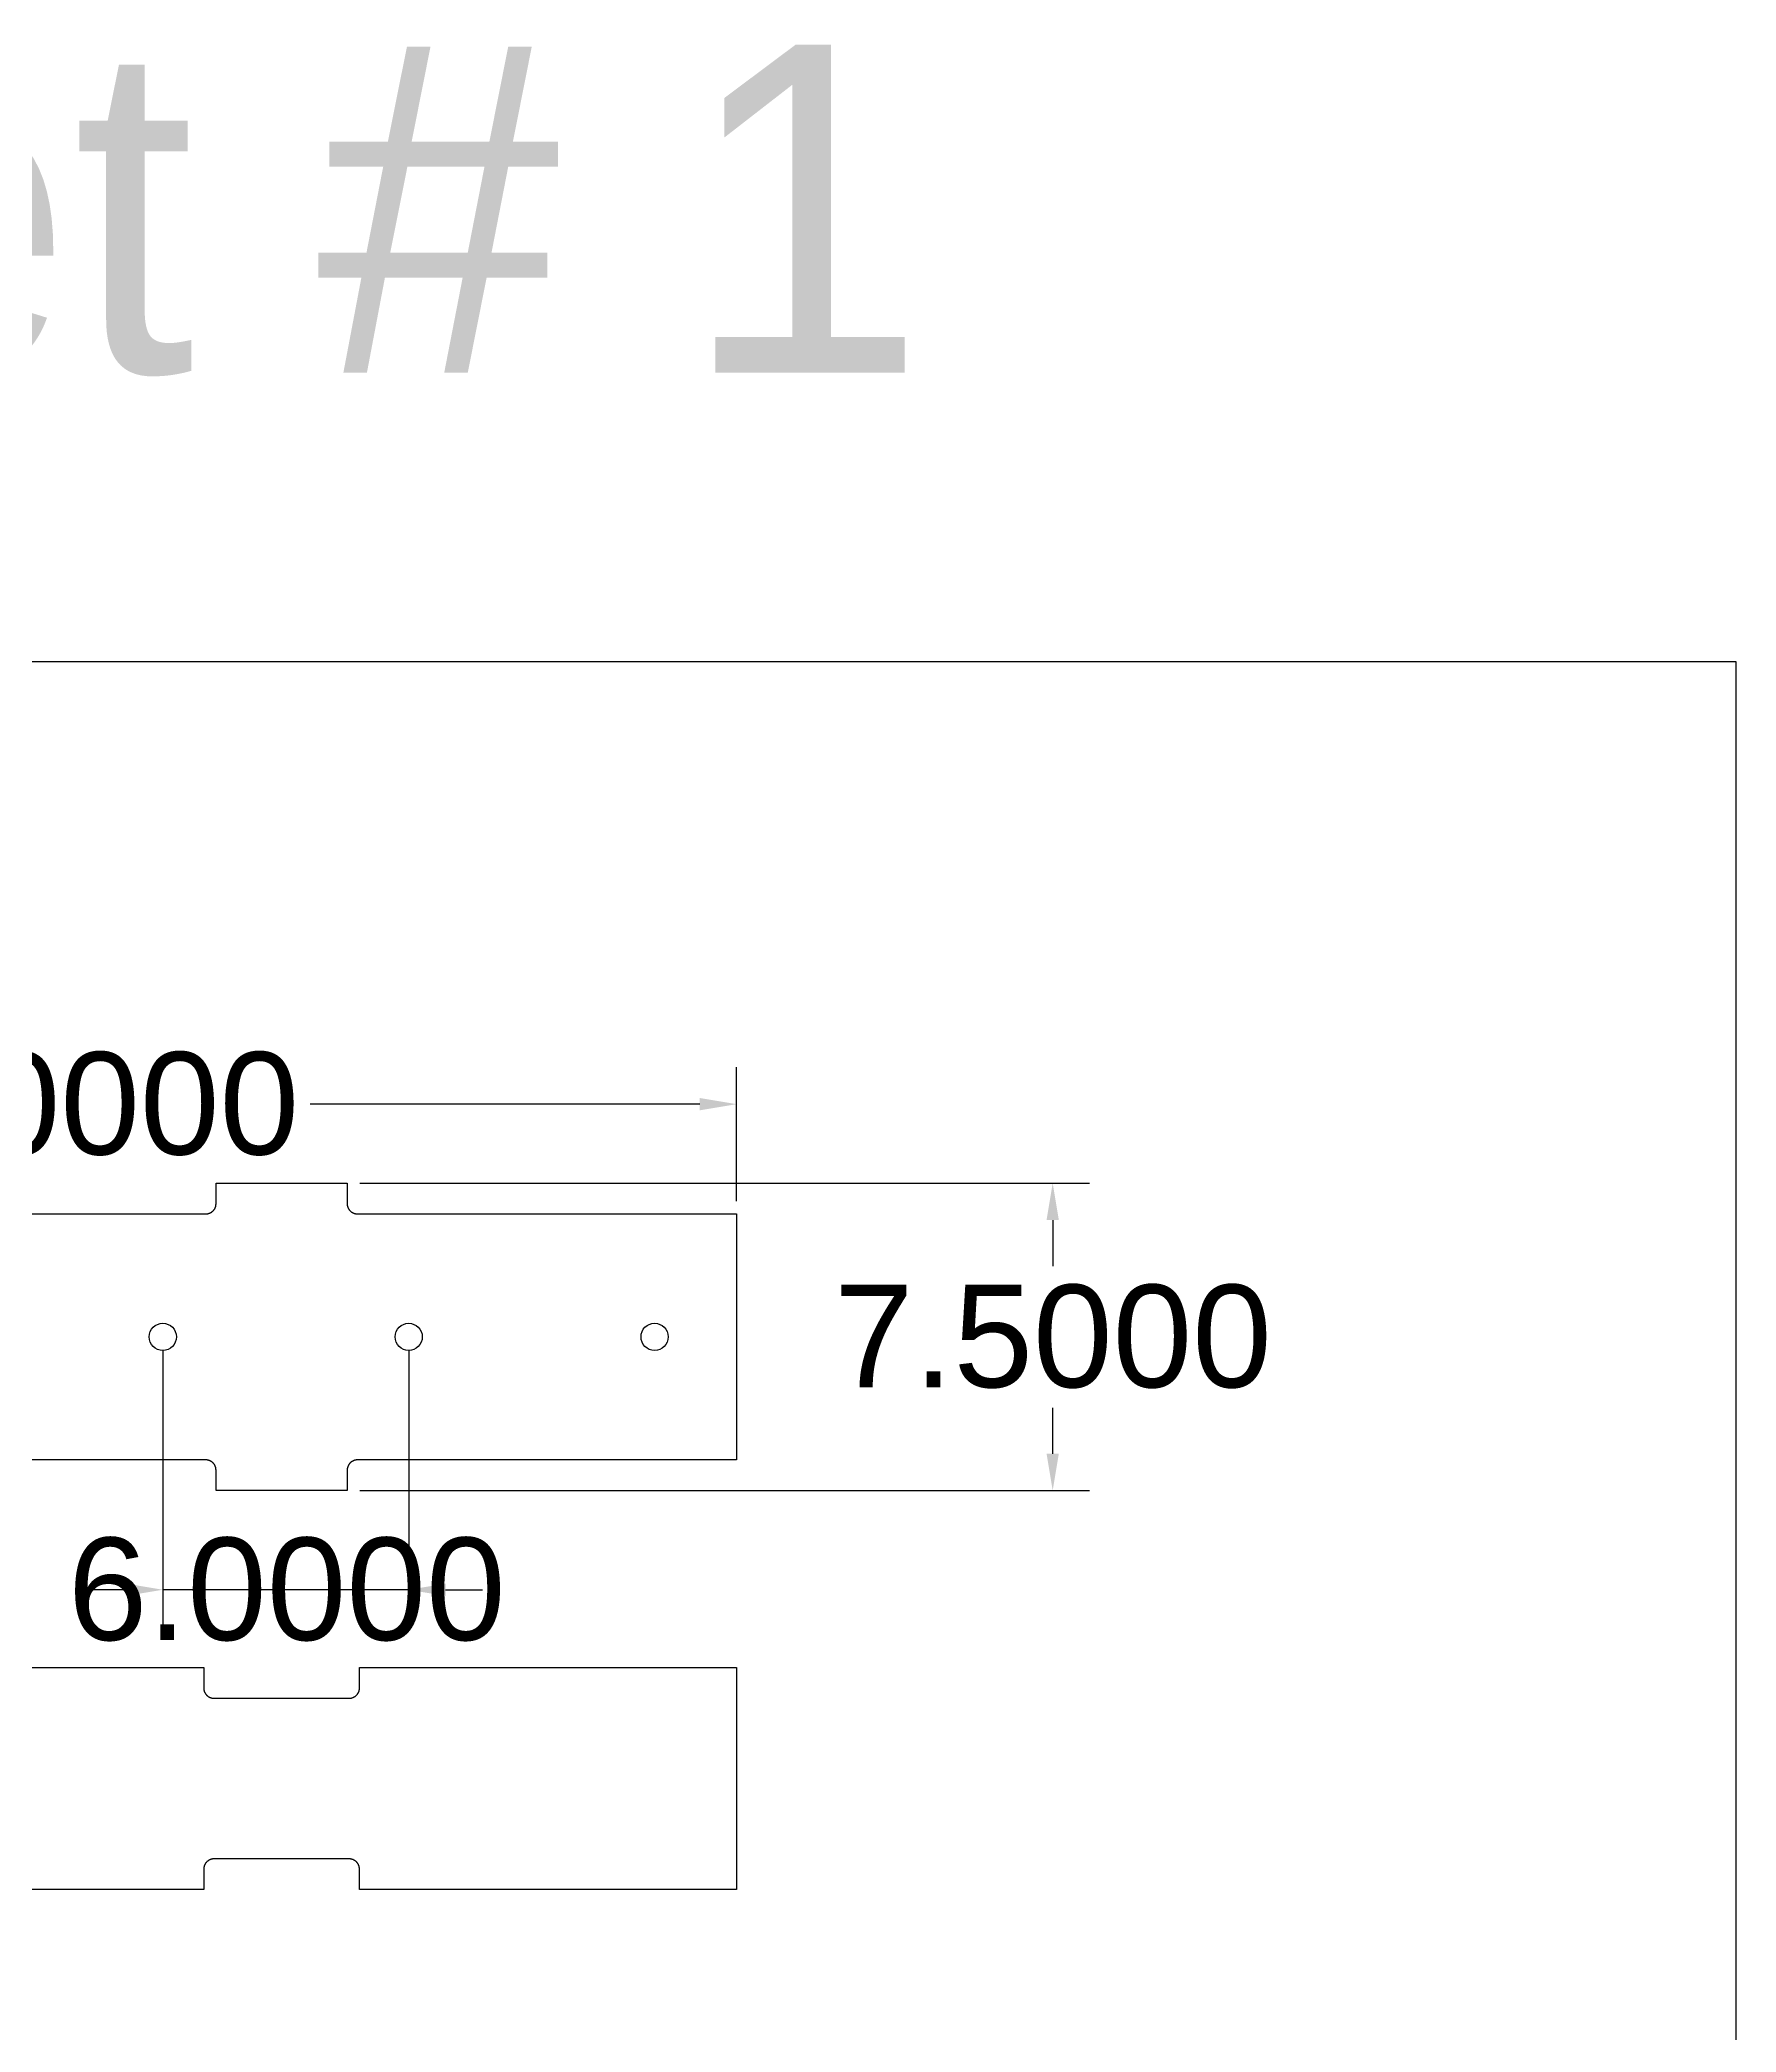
# Model space of a CAD drawing. Extents: x -420 to 2454, y -295 to 739.
# Drawn here: x 10.44 to 51.82, y -239.55 to -190.94 of the extents above; entities that cross this region are included whole.
import ezdxf

# ---------------------------------------------------------------- set-up
doc = ezdxf.new("R2010")
doc.units = 0
doc.header["$PDMODE"] = 32
doc.header["$PDSIZE"] = 0.38
doc.layers.get('0').update_dxf_attribs({"linetype": 'CONTINUOUS'})
doc.layers.get('DEFPOINTS').update_dxf_attribs({"linetype": 'CONTINUOUS'})
for name, color, linetype in [('ANNOTATION', 7, 'CONTINUOUS'), ('DEFAULT', 7, 'CONTINUOUS'), ('DRILLING', 3, 'CONTINUOUS')]:
    doc.layers.add(name, color=color, linetype=linetype)
doc.styles.add('ARIAL', font='txt')
doc.dimstyles.get("Standard").update_dxf_attribs({"dimtxt": 0.18, "dimasz": 0.18, "dimexe": 0.18, "dimexo": 0.0625, "dimgap": 0.09, "dimtad": 0, "dimtih": 1, "dimtoh": 1, "dimzin": 0, "dimcen": 0.09, "dimazin": 3, "dimtfac": 1, "dimtofl": 0, "dimtmove": 0, "dimatfit": 3})

# ---------------------------------------------------------------- blocks, each defined once
blk = doc.blocks.new('*D27')
at = {"layer": 'ANNOTATION', "color": 0}
for p, q in [((13.438, -222.898), (13.438, -229.654)), ((19.438, -222.898), (19.438, -229.654)), ((12.538, -228.754), (11.638, -228.754)), ((19.438, -228.754), (13.438, -228.754)), ((20.338, -228.754), (21.238, -228.754))]:
    blk.add_line(p, q, dxfattribs=at)
for points in [[(12.538, -228.904), (12.538, -228.604), (13.438, -228.754)], [(20.338, -228.604), (20.338, -228.904), (19.438, -228.754)]]:
    blk.add_solid(points, dxfattribs=at)
at = {"layer": 'DEFPOINTS', "color": 0}
for p in [(13.438, -222.586), (19.438, -222.586), (13.438, -228.754)]:
    blk.add_point(p, dxfattribs=at)
at = {"layer": 'ANNOTATION', "color": 0, "linetype": 'CONTINUOUS', "style": 'ARIAL'}
blk.add_text('6.0000', height=2.5, dxfattribs=at).set_placement((11.122, -229.983))
blk = doc.blocks.new('*D28')
at = {"layer": 'ANNOTATION', "color": 0}
for p, q in [((18.25, -218.836), (36.05, -218.836)), ((35.15, -219.736), (35.15, -220.859)), ((35.15, -225.436), (35.15, -224.312)), ((18.25, -226.336), (36.05, -226.336))]:
    blk.add_line(p, q, dxfattribs=at)
for points in [[(35.3, -219.736), (35, -219.736), (35.15, -218.836)], [(35, -225.436), (35.3, -225.436), (35.15, -226.336)]]:
    blk.add_solid(points, dxfattribs=at)
at = {"layer": 'DEFPOINTS', "color": 0}
for p in [(17.938, -218.836), (35.15, -218.836), (17.938, -226.336)]:
    blk.add_point(p, dxfattribs=at)
at = {"layer": 'ANNOTATION', "color": 0, "linetype": 'CONTINUOUS', "style": 'ARIAL'}
blk.add_text('7.5000', height=2.5, dxfattribs=at).set_placement((29.816, -223.814))
blk = doc.blocks.new('*D29')
at = {"layer": 'ANNOTATION', "color": 0}
for p, q in [((-6.562, -219.273), (-6.562, -216.008)), ((27.438, -219.273), (27.438, -216.008)), ((-5.662, -216.908), (3.84, -216.908)), ((26.538, -216.908), (17.035, -216.908))]:
    blk.add_line(p, q, dxfattribs=at)
for points in [[(-5.662, -216.758), (-5.662, -217.058), (-6.562, -216.908)], [(26.538, -217.058), (26.538, -216.758), (27.438, -216.908)]]:
    blk.add_solid(points, dxfattribs=at)
at = {"layer": 'DEFPOINTS', "color": 0}
for p in [(27.438, -216.908), (-6.562, -219.586), (27.438, -219.586)]:
    blk.add_point(p, dxfattribs=at)
at = {"layer": 'ANNOTATION', "color": 0, "linetype": 'CONTINUOUS', "style": 'ARIAL'}
blk.add_text('34.0000', height=2.5, dxfattribs=at).set_placement((4.143, -218.137))

msp = doc.modelspace()

# ---------------------------------------------------------------- linework, layer by layer
for p, q in [((14.738, -219.336), (14.738, -218.836)), ((14.738, -218.836), (17.938, -218.836)), ((17.938, -218.836), (17.938, -219.336)), ((6.388, -219.586), (14.488, -219.586)), ((14.488, -219.586), (14.496, -219.585)), ((14.496, -219.585), (14.505, -219.585)), ((14.505, -219.585), (14.513, -219.584)), ((14.513, -219.584), (14.522, -219.583)), ((14.522, -219.583), (14.53, -219.582)), ((14.53, -219.582), (14.539, -219.58)), ((14.539, -219.58), (14.547, -219.579)), ((14.547, -219.579), (14.555, -219.576)), ((14.555, -219.576), (14.563, -219.574)), ((14.563, -219.574), (14.572, -219.571)), ((14.572, -219.571), (14.58, -219.568)), ((14.58, -219.568), (14.587, -219.565)), ((14.587, -219.565), (14.595, -219.561)), ((14.595, -219.561), (14.603, -219.558)), ((14.603, -219.558), (14.61, -219.554)), ((14.61, -219.554), (14.618, -219.549)), ((14.618, -219.549), (14.625, -219.545)), ((14.625, -219.545), (14.632, -219.54)), ((14.632, -219.54), (14.639, -219.535)), ((14.639, -219.535), (14.646, -219.53)), ((14.646, -219.53), (14.652, -219.524)), ((14.652, -219.524), (14.658, -219.518)), ((14.658, -219.518), (14.665, -219.512)), ((14.665, -219.512), (14.671, -219.506)), ((14.671, -219.506), (14.676, -219.5)), ((14.676, -219.5), (14.682, -219.493)), ((14.682, -219.493), (14.687, -219.487)), ((14.687, -219.487), (14.692, -219.48)), ((14.692, -219.48), (14.697, -219.473)), ((14.697, -219.473), (14.701, -219.466)), ((14.701, -219.466), (14.706, -219.458)), ((14.706, -219.458), (14.71, -219.451)), ((14.71, -219.451), (14.714, -219.443)), ((14.714, -219.443), (14.717, -219.435)), ((14.717, -219.435), (14.72, -219.427)), ((14.72, -219.427), (14.723, -219.419)), ((14.723, -219.419), (14.726, -219.411)), ((14.726, -219.411), (14.729, -219.403)), ((14.729, -219.403), (14.731, -219.395)), ((14.731, -219.395), (14.733, -219.386)), ((14.733, -219.386), (14.734, -219.378)), ((14.734, -219.378), (14.735, -219.37)), ((14.735, -219.37), (14.736, -219.361)), ((14.736, -219.361), (14.737, -219.353)), ((14.737, -219.353), (14.738, -219.344)), ((14.738, -219.344), (14.738, -219.336)), ((17.938, -219.336), (17.938, -219.344)), ((17.938, -219.344), (17.938, -219.353)), ((17.938, -219.353), (17.939, -219.361)), ((17.939, -219.361), (17.94, -219.37)), ((17.94, -219.37), (17.941, -219.378)), ((17.941, -219.378), (17.943, -219.386)), ((17.943, -219.386), (17.945, -219.395)), ((17.945, -219.395), (17.947, -219.403)), ((17.947, -219.403), (17.95, -219.411)), ((17.95, -219.411), (17.952, -219.419)), ((17.952, -219.419), (17.955, -219.427)), ((17.955, -219.427), (17.958, -219.435)), ((17.958, -219.435), (17.962, -219.443)), ((17.962, -219.443), (17.966, -219.451)), ((17.966, -219.451), (17.97, -219.458)), ((17.97, -219.458), (17.974, -219.466)), ((17.974, -219.466), (17.979, -219.473)), ((17.979, -219.473), (17.984, -219.48)), ((17.984, -219.48), (17.989, -219.487)), ((17.989, -219.487), (17.994, -219.493)), ((17.994, -219.493), (17.999, -219.5)), ((17.999, -219.5), (18.005, -219.506)), ((18.005, -219.506), (18.011, -219.512)), ((18.011, -219.512), (18.017, -219.518)), ((18.017, -219.518), (18.023, -219.524)), ((18.023, -219.524), (18.03, -219.53)), ((18.03, -219.53), (18.037, -219.535)), ((18.037, -219.535), (18.044, -219.54)), ((18.044, -219.54), (18.051, -219.545)), ((18.051, -219.545), (18.058, -219.549)), ((18.058, -219.549), (18.065, -219.554)), ((18.065, -219.554), (18.073, -219.558)), ((18.073, -219.558), (18.08, -219.561)), ((18.08, -219.561), (18.088, -219.565)), ((18.088, -219.565), (18.096, -219.568)), ((18.096, -219.568), (18.104, -219.571)), ((18.104, -219.571), (18.112, -219.574)), ((18.112, -219.574), (18.12, -219.576)), ((18.12, -219.576), (18.129, -219.579)), ((18.129, -219.579), (18.137, -219.58)), ((18.137, -219.58), (18.145, -219.582)), ((18.145, -219.582), (18.154, -219.583)), ((18.154, -219.583), (18.162, -219.584)), ((18.162, -219.584), (18.171, -219.585)), ((18.171, -219.585), (18.179, -219.585)), ((18.179, -219.585), (18.188, -219.586)), ((18.188, -219.586), (27.438, -219.586)), ((27.438, -219.586), (27.438, -225.586)), ((14.488, -225.586), (6.388, -225.586)), ((14.496, -225.586), (14.488, -225.586)), ((14.505, -225.586), (14.496, -225.586)), ((14.513, -225.587), (14.505, -225.586)), ((14.522, -225.588), (14.513, -225.587)), ((14.53, -225.589), (14.522, -225.588)), ((14.539, -225.591), (14.53, -225.589)), ((14.547, -225.593), (14.539, -225.591)), ((14.555, -225.595), (14.547, -225.593)), ((14.563, -225.597), (14.555, -225.595)), ((14.572, -225.6), (14.563, -225.597)), ((14.58, -225.603), (14.572, -225.6)), ((14.587, -225.606), (14.58, -225.603)), ((14.595, -225.61), (14.587, -225.606)), ((14.603, -225.614), (14.595, -225.61)), ((14.61, -225.618), (14.603, -225.614)), ((14.618, -225.622), (14.61, -225.618)), ((14.625, -225.627), (14.618, -225.622)), ((14.632, -225.631), (14.625, -225.627)), ((14.639, -225.636), (14.632, -225.631)), ((14.646, -225.642), (14.639, -225.636)), ((14.652, -225.647), (14.646, -225.642)), ((14.658, -225.653), (14.652, -225.647)), ((14.665, -225.659), (14.658, -225.653)), ((14.671, -225.665), (14.665, -225.659)), ((14.676, -225.671), (14.671, -225.665)), ((14.682, -225.678), (14.676, -225.671)), ((14.687, -225.685), (14.682, -225.678)), ((14.692, -225.691), (14.687, -225.685)), ((14.697, -225.699), (14.692, -225.691)), ((14.701, -225.706), (14.697, -225.699)), ((14.706, -225.713), (14.701, -225.706)), ((14.71, -225.721), (14.706, -225.713)), ((14.714, -225.728), (14.71, -225.721)), ((14.717, -225.736), (14.714, -225.728)), ((14.72, -225.744), (14.717, -225.736)), ((14.723, -225.752), (14.72, -225.744)), ((14.726, -225.76), (14.723, -225.752)), ((14.729, -225.768), (14.726, -225.76)), ((14.731, -225.776), (14.729, -225.768)), ((14.733, -225.785), (14.731, -225.776)), ((14.734, -225.793), (14.733, -225.785)), ((14.735, -225.802), (14.734, -225.793)), ((14.736, -225.81), (14.735, -225.802)), ((14.737, -225.819), (14.736, -225.81)), ((14.738, -225.827), (14.737, -225.819)), ((14.738, -225.836), (14.738, -225.827)), ((14.738, -226.336), (14.738, -225.836)), ((17.939, -225.81), (17.938, -225.819)), ((17.938, -225.819), (17.938, -225.827)), ((17.938, -225.827), (17.938, -225.836)), ((17.938, -225.836), (17.938, -226.336)), ((17.94, -225.802), (17.939, -225.81)), ((17.941, -225.793), (17.94, -225.802)), ((17.943, -225.785), (17.941, -225.793)), ((17.945, -225.776), (17.943, -225.785)), ((17.947, -225.768), (17.945, -225.776)), ((17.95, -225.76), (17.947, -225.768)), ((17.952, -225.752), (17.95, -225.76)), ((17.955, -225.744), (17.952, -225.752)), ((17.958, -225.736), (17.955, -225.744)), ((17.962, -225.728), (17.958, -225.736)), ((17.966, -225.721), (17.962, -225.728)), ((17.97, -225.713), (17.966, -225.721)), ((17.974, -225.706), (17.97, -225.713)), ((17.979, -225.699), (17.974, -225.706)), ((17.984, -225.691), (17.979, -225.699)), ((17.989, -225.685), (17.984, -225.691)), ((17.994, -225.678), (17.989, -225.685)), ((17.999, -225.671), (17.994, -225.678)), ((18.005, -225.665), (17.999, -225.671)), ((18.011, -225.659), (18.005, -225.665)), ((18.017, -225.653), (18.011, -225.659)), ((18.023, -225.647), (18.017, -225.653)), ((18.03, -225.642), (18.023, -225.647)), ((18.037, -225.636), (18.03, -225.642)), ((18.044, -225.631), (18.037, -225.636)), ((18.051, -225.627), (18.044, -225.631)), ((18.058, -225.622), (18.051, -225.627)), ((18.065, -225.618), (18.058, -225.622)), ((18.073, -225.614), (18.065, -225.618)), ((18.08, -225.61), (18.073, -225.614)), ((18.088, -225.606), (18.08, -225.61)), ((18.096, -225.603), (18.088, -225.606)), ((18.104, -225.6), (18.096, -225.603)), ((18.112, -225.597), (18.104, -225.6)), ((18.12, -225.595), (18.112, -225.597)), ((18.129, -225.593), (18.12, -225.595)), ((18.137, -225.591), (18.129, -225.593)), ((18.145, -225.589), (18.137, -225.591)), ((18.154, -225.588), (18.145, -225.589)), ((18.162, -225.587), (18.154, -225.588)), ((18.171, -225.586), (18.162, -225.587)), ((18.179, -225.586), (18.171, -225.586)), ((18.188, -225.586), (18.179, -225.586)), ((27.438, -225.586), (18.188, -225.586)), ((17.938, -226.336), (14.738, -226.336)), ((6.438, -230.65), (14.438, -230.65)), ((14.438, -230.65), (14.438, -231.15)), ((18.238, -231.15), (18.238, -230.65)), ((18.238, -230.65), (27.438, -230.65)), ((27.438, -230.65), (27.438, -236.07)), ((14.438, -231.15), (14.438, -231.158)), ((14.438, -231.158), (14.438, -231.167)), ((14.438, -231.167), (14.439, -231.175)), ((14.439, -231.175), (14.44, -231.184)), ((14.44, -231.184), (14.441, -231.192)), ((14.441, -231.192), (14.443, -231.201)), ((14.443, -231.201), (14.445, -231.209)), ((14.445, -231.209), (14.447, -231.217)), ((14.447, -231.217), (14.45, -231.226)), ((14.45, -231.226), (14.452, -231.234)), ((14.452, -231.234), (14.455, -231.242)), ((14.455, -231.242), (14.458, -231.25)), ((14.458, -231.25), (14.462, -231.257)), ((14.462, -231.257), (14.466, -231.265)), ((14.466, -231.265), (14.47, -231.272)), ((14.47, -231.272), (14.474, -231.28)), ((14.474, -231.28), (14.479, -231.287)), ((14.479, -231.287), (14.484, -231.294)), ((14.484, -231.294), (14.489, -231.301)), ((14.489, -231.301), (14.494, -231.308)), ((14.494, -231.308), (14.499, -231.314)), ((14.499, -231.314), (14.505, -231.321)), ((14.505, -231.321), (14.511, -231.327)), ((14.511, -231.327), (14.517, -231.333)), ((14.517, -231.333), (14.523, -231.338)), ((14.523, -231.338), (14.53, -231.344)), ((14.53, -231.344), (14.537, -231.349)), ((18.139, -231.349), (18.146, -231.344)), ((18.146, -231.344), (18.152, -231.338)), ((18.152, -231.338), (18.158, -231.333)), ((18.158, -231.333), (18.165, -231.327)), ((18.165, -231.327), (18.171, -231.321)), ((18.171, -231.321), (18.176, -231.314)), ((18.176, -231.314), (18.182, -231.308)), ((18.182, -231.308), (18.187, -231.301)), ((18.187, -231.301), (18.192, -231.294)), ((18.192, -231.294), (18.197, -231.287)), ((18.197, -231.287), (18.201, -231.28)), ((18.201, -231.28), (18.206, -231.272)), ((18.206, -231.272), (18.21, -231.265)), ((18.21, -231.265), (18.214, -231.257)), ((18.214, -231.257), (18.217, -231.25)), ((18.217, -231.25), (18.22, -231.242)), ((18.22, -231.242), (18.223, -231.234)), ((18.223, -231.234), (18.226, -231.226)), ((18.226, -231.226), (18.229, -231.217)), ((18.229, -231.217), (18.231, -231.209)), ((18.231, -231.209), (18.233, -231.201)), ((18.233, -231.201), (18.234, -231.192)), ((18.234, -231.192), (18.235, -231.184)), ((18.235, -231.184), (18.236, -231.175)), ((18.236, -231.175), (18.237, -231.167)), ((18.237, -231.167), (18.238, -231.158)), ((18.238, -231.158), (18.238, -231.15)), ((14.537, -231.349), (14.544, -231.354)), ((14.544, -231.354), (14.551, -231.359)), ((14.551, -231.359), (14.558, -231.364)), ((14.558, -231.364), (14.565, -231.368)), ((14.565, -231.368), (14.573, -231.372)), ((14.573, -231.372), (14.58, -231.376)), ((14.58, -231.376), (14.588, -231.379)), ((14.588, -231.379), (14.596, -231.382)), ((14.596, -231.382), (14.604, -231.385)), ((14.604, -231.385), (14.612, -231.388)), ((14.612, -231.388), (14.62, -231.391)), ((14.62, -231.391), (14.629, -231.393)), ((14.629, -231.393), (14.637, -231.395)), ((14.637, -231.395), (14.645, -231.396)), ((14.645, -231.396), (14.654, -231.398)), ((14.654, -231.398), (14.662, -231.399)), ((14.662, -231.399), (14.671, -231.399)), ((14.671, -231.399), (14.679, -231.4)), ((14.679, -231.4), (14.688, -231.4)), ((14.688, -231.4), (17.988, -231.4)), ((17.988, -231.4), (17.996, -231.4)), ((17.996, -231.4), (18.005, -231.399)), ((18.005, -231.399), (18.013, -231.399)), ((18.013, -231.399), (18.022, -231.398)), ((18.022, -231.398), (18.03, -231.396)), ((18.03, -231.396), (18.039, -231.395)), ((18.039, -231.395), (18.047, -231.393)), ((18.047, -231.393), (18.055, -231.391)), ((18.055, -231.391), (18.063, -231.388)), ((18.063, -231.388), (18.072, -231.385)), ((18.072, -231.385), (18.08, -231.382)), ((18.08, -231.382), (18.087, -231.379)), ((18.087, -231.379), (18.095, -231.376)), ((18.095, -231.376), (18.103, -231.372)), ((18.103, -231.372), (18.11, -231.368)), ((18.11, -231.368), (18.118, -231.364)), ((18.118, -231.364), (18.125, -231.359)), ((18.125, -231.359), (18.132, -231.354)), ((18.132, -231.354), (18.139, -231.349)), ((14.439, -235.544), (14.438, -235.553)), ((14.438, -235.553), (14.438, -235.561)), ((14.438, -235.561), (14.438, -235.57)), ((14.438, -235.57), (14.438, -236.07)), ((14.44, -235.536), (14.439, -235.544)), ((14.441, -235.527), (14.44, -235.536)), ((14.443, -235.519), (14.441, -235.527)), ((14.445, -235.511), (14.443, -235.519)), ((14.447, -235.502), (14.445, -235.511)), ((14.45, -235.494), (14.447, -235.502)), ((14.452, -235.486), (14.45, -235.494)), ((14.455, -235.478), (14.452, -235.486)), ((14.458, -235.47), (14.455, -235.478)), ((14.462, -235.463), (14.458, -235.47)), ((14.466, -235.455), (14.462, -235.463)), ((14.47, -235.447), (14.466, -235.455)), ((14.474, -235.44), (14.47, -235.447)), ((14.479, -235.433), (14.474, -235.44)), ((14.484, -235.426), (14.479, -235.433)), ((14.489, -235.419), (14.484, -235.426)), ((14.494, -235.412), (14.489, -235.419)), ((14.499, -235.406), (14.494, -235.412)), ((14.505, -235.399), (14.499, -235.406)), ((14.511, -235.393), (14.505, -235.399)), ((14.517, -235.387), (14.511, -235.393)), ((14.523, -235.381), (14.517, -235.387)), ((14.53, -235.376), (14.523, -235.381)), ((14.537, -235.371), (14.53, -235.376)), ((14.544, -235.366), (14.537, -235.371)), ((14.551, -235.361), (14.544, -235.366)), ((14.558, -235.356), (14.551, -235.361)), ((14.565, -235.352), (14.558, -235.356)), ((14.573, -235.348), (14.565, -235.352)), ((14.58, -235.344), (14.573, -235.348)), ((14.588, -235.341), (14.58, -235.344)), ((14.596, -235.337), (14.588, -235.341)), ((14.604, -235.334), (14.596, -235.337)), ((14.612, -235.332), (14.604, -235.334)), ((14.62, -235.329), (14.612, -235.332)), ((14.629, -235.327), (14.62, -235.329)), ((14.637, -235.325), (14.629, -235.327)), ((14.645, -235.324), (14.637, -235.325)), ((14.654, -235.322), (14.645, -235.324)), ((14.662, -235.321), (14.654, -235.322)), ((14.671, -235.32), (14.662, -235.321)), ((14.679, -235.32), (14.671, -235.32)), ((14.688, -235.32), (14.679, -235.32)), ((17.988, -235.32), (14.688, -235.32)), ((17.996, -235.32), (17.988, -235.32)), ((18.005, -235.32), (17.996, -235.32)), ((18.013, -235.321), (18.005, -235.32)), ((18.022, -235.322), (18.013, -235.321)), ((18.03, -235.324), (18.022, -235.322)), ((18.039, -235.325), (18.03, -235.324)), ((18.047, -235.327), (18.039, -235.325)), ((18.055, -235.329), (18.047, -235.327)), ((18.063, -235.332), (18.055, -235.329)), ((18.072, -235.334), (18.063, -235.332)), ((18.08, -235.337), (18.072, -235.334)), ((18.087, -235.341), (18.08, -235.337)), ((18.095, -235.344), (18.087, -235.341)), ((18.103, -235.348), (18.095, -235.344)), ((18.11, -235.352), (18.103, -235.348)), ((18.118, -235.356), (18.11, -235.352)), ((18.125, -235.361), (18.118, -235.356)), ((18.132, -235.366), (18.125, -235.361)), ((18.139, -235.371), (18.132, -235.366)), ((18.146, -235.376), (18.139, -235.371)), ((18.152, -235.381), (18.146, -235.376)), ((18.158, -235.387), (18.152, -235.381)), ((18.165, -235.393), (18.158, -235.387)), ((18.171, -235.399), (18.165, -235.393)), ((18.176, -235.406), (18.171, -235.399)), ((18.182, -235.412), (18.176, -235.406)), ((18.187, -235.419), (18.182, -235.412)), ((18.192, -235.426), (18.187, -235.419)), ((18.197, -235.433), (18.192, -235.426)), ((18.201, -235.44), (18.197, -235.433)), ((18.206, -235.447), (18.201, -235.44)), ((18.21, -235.455), (18.206, -235.447)), ((18.214, -235.463), (18.21, -235.455)), ((18.217, -235.47), (18.214, -235.463)), ((18.22, -235.478), (18.217, -235.47)), ((18.223, -235.486), (18.22, -235.478)), ((18.226, -235.494), (18.223, -235.486)), ((18.229, -235.502), (18.226, -235.494)), ((18.231, -235.511), (18.229, -235.502)), ((18.233, -235.519), (18.231, -235.511)), ((18.234, -235.527), (18.233, -235.519)), ((18.235, -235.536), (18.234, -235.527)), ((18.236, -235.544), (18.235, -235.536)), ((18.237, -235.553), (18.236, -235.544)), ((18.238, -235.561), (18.237, -235.553)), ((18.238, -235.57), (18.238, -235.561)), ((18.238, -236.07), (18.238, -235.57)), ((14.438, -236.07), (6.438, -236.07)), ((27.438, -236.07), (18.238, -236.07))]:
    msp.add_line(p, q)
at = {"layer": 'DEFAULT'}
for p, q in [((51.825, -206.115), (-29.151, -206.115)), ((51.825, -278.457), (51.825, -206.115))]:
    msp.add_line(p, q, dxfattribs=at)
at = {"layer": 'DRILLING'}
for centre in [(13.438, -222.586), (19.438, -222.586), (25.438, -222.586)]:
    msp.add_circle(centre, 0.332, dxfattribs=at)

# ---------------------------------------------------------------- texts
at = {"layer": 'DEFAULT', "linetype": 'CONTINUOUS'}
msp.add_text('Box Set # 1', height=8, dxfattribs=at).set_placement((-23.249, -199.063))

# ---------------------------------------------------------------- dimensions: what is measured, and where the dimension line sits
at = {"layer": 'ANNOTATION'}
for base, p1, p2, picture, middle in [((27.438, -216.908), (-6.562, -219.586), (27.438, -219.586), '*D29', (10.438, -216.908)), ((13.438, -228.754), (19.438, -222.586), (13.438, -222.586), '*D27', (16.438, -228.754))]:
    dim = msp.add_linear_dim(base=base, p1=p1, p2=p2, dimstyle='Standard', dxfattribs=at)
    dim.commit()
    dim.dimension.update_dxf_attribs({"geometry": picture, "text_midpoint": middle})
dim = msp.add_linear_dim(base=(35.15, -218.836), p1=(17.938, -226.336), p2=(17.938, -218.836), angle=90, dimstyle='Standard', dxfattribs=at)
dim.commit()
dim.dimension.update_dxf_attribs({"geometry": '*D28', "text_midpoint": (35.15, -222.586)})

doc.saveas('drawing.dxf')
